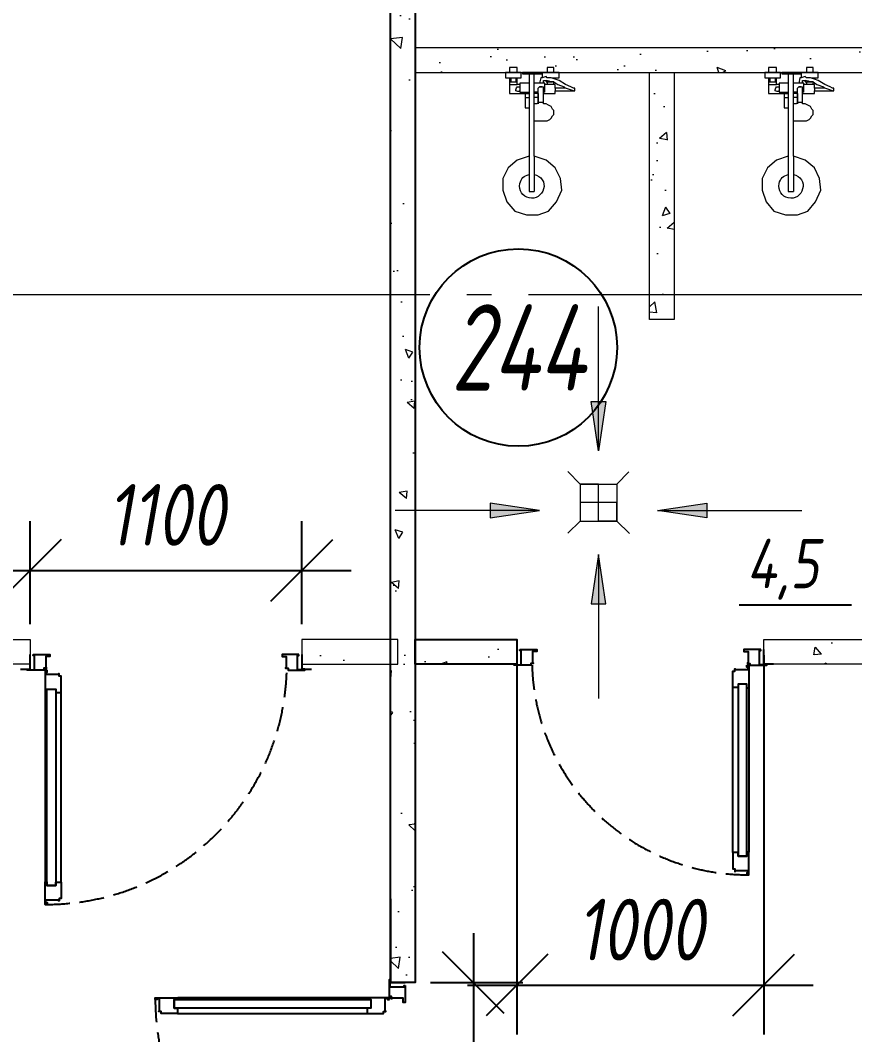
# Model space of a CAD drawing. Header units: millimetres. Extents: x -85420 to 1195317, y -69347 to 470418.
# Drawn here: x 484146 to 487528, y 61777 to 65888 of the extents above; entities that cross this region are included whole.
import ezdxf
from ezdxf.enums import TextEntityAlignment as Align

# ---------------------------------------------------------------- set-up
doc = ezdxf.new("R2010")
doc.units = ezdxf.units.MM
for name, pattern in [('GOST2.303 6', [12, 8, -1.5, 1, -1.5]), ('ГОСТ 2.303 4', [7, 5, -2, 0]), ('ГОСТ 2.303 5', [24, 20, -1.5, 1, -1.5]), ('осевая', [50.800000000000004, 31.75, -6.35, 6.35, -6.35])]:
    doc.linetypes.add(name, pattern=pattern)
for name, color, linetype, lineweight in [('!М_Перегородки_пеноблок', 7, 'Continuous', 20), ('+АР_Осевые линии', 252, 'GOST2.303 6', 9), ('+АР_Сантехника', 130, 'Continuous', 9), ('АР_Трап', 252, 'Continuous', 0), ('АР_штриховка несущих стен', 250, 'Continuous', 0), ('СПДС_РАЗМЕРЫ', 252, 'Continuous', 0), ('ЭКСПЛИКАЦИЯ', 7, 'Continuous', 5)]:
    doc.layers.add(name, color=color, linetype=linetype, lineweight=lineweight)
doc.layers.add('ОСИ', color=7, linetype='осевая', lineweight=13, true_color=0x999999)
doc.styles.add('ГОСТ 2.304', font='CS_Gost2304.shx', dxfattribs={"oblique": 10})
doc.linetypes.add('Ground1', pattern='A,12,[130,ltypeshp.shx,S=3,R=-150,X=0,Y=-2.598],3,[130,ltypeshp.shx,S=3,R=-150,X=0,Y=-2.598],3,[130,ltypeshp.shx,S=3,R=-150,X=0,Y=-2.598],0', length=18)
doc.dimstyles.new('СПДС', dxfattribs={"dimscale": 100, "dimtxt": 2.5, "dimasz": 2.5, "dimexe": 2, "dimexo": 0.625, "dimgap": 1, "dimtad": 1, "dimdec": 0, "dimrnd": 5, "dimtxsty": 'ГОСТ 2.304', "dimblk": 'OBLIQUE', "dimblk1": 'OBLIQUE', "dimblk2": 'OBLIQUE', "dimcen": 2.5, "dimdle": 2, "dimadec": 0, "dimazin": 2, "dimtfac": 0.75, "dimtdec": 4, "dimtmove": 1, "dimatfit": 3, "dimfxl": 1, "dimtfill": 1, "dimtolj": 1, "dimarcsym": 1})

# ---------------------------------------------------------------- blocks, each defined once
blk = doc.blocks.new('_Oblique')
at = {"color": 0, "linetype": 'ByBlock', "lineweight": -2}
blk.add_line((-0.5, -0.5), (0.5, 0.5), dxfattribs=at)
blk = doc.blocks.new('*D296')
at = {"layer": 'Defpoints', "color": 0, "ltscale": 100, "transparency": 16777216}
for p in [(485746.3727022401, 61988.47016733594), (485746.3727022401, 60887.44268866384), (485982.9455342955, 60887.44268866385)]:
    blk.add_point(p, dxfattribs=at)
at = {"layer": 'СПДС_РАЗМЕРЫ', "color": 0, "lineweight": -2, "ltscale": 100, "transparency": 16777216}
for p, q in [((485982.9455342955, 62188.47016733595), (485982.9455342955, 60687.44268866385)), ((485808.8727022401, 61988.47016733595), (486182.9455342955, 61988.47016733597)), ((485808.8727022401, 60887.44268866385), (486182.9455342955, 60887.44268866387))]:
    blk.add_line(p, q, dxfattribs=at)
at = {"layer": 'СПДС_РАЗМЕРЫ', "color": 0, "lineweight": -2, "ltscale": 100, "transparency": 16777216, "xscale": 250, "yscale": 250, "zscale": 250}
for p, rotation in [((485982.9455342955, 61988.47016733595), 90.00000000000304), ((485982.9455342955, 60887.44268866385), 270.0000000000031)]:
    blk.add_blockref('_Oblique', p, dxfattribs=dict(at, rotation=rotation))
at = {"layer": 'СПДС_РАЗМЕРЫ', "color": 0, "ltscale": 100, "transparency": 16777216, "insert": (485757.945534233, 61437.95642799989), "char_height": 250, "attachment_point": 5, "rotation": 90.00000000000303, "style": 'ГОСТ 2.304', "bg_fill": 3, "box_fill_scale": 1.1, "bg_fill_color": 256, "bg_fill_true_color": 13158600, "bg_fill_transparency": 0}
blk.add_mtext('\\A1;1100', dxfattribs=at)
blk = doc.blocks.new('*D295')
at = {"layer": 'Defpoints', "color": 0, "ltscale": 100, "transparency": 16777216}
for p in [(485287.4000702916, 63658.96128377866), (484186.3725916195, 63378.33943186936), (485287.4000702916, 63378.33943186948)]:
    blk.add_point(p, dxfattribs=at)
at = {"layer": 'СПДС_РАЗМЕРЫ', "color": 0, "lineweight": -2, "ltscale": 100, "transparency": 16777216}
for p, q in [((484186.3725916195, 63440.83943186936), (484186.3725916195, 63858.96128377866)), ((485287.4000702916, 63440.83943186948), (485287.4000702916, 63858.96128377866)), ((483986.3725916195, 63658.96128377866), (485487.4000702916, 63658.96128377866))]:
    blk.add_line(p, q, dxfattribs=at)
at = {"layer": 'СПДС_РАЗМЕРЫ', "color": 0, "lineweight": -2, "ltscale": 100, "transparency": 16777216, "xscale": 250, "yscale": 250, "zscale": 250, "rotation": 180}
blk.add_blockref('_Oblique', (484186.3725916195, 63658.96128377866), dxfattribs=at)
at = {"layer": 'СПДС_РАЗМЕРЫ', "color": 0, "lineweight": -2, "ltscale": 100, "transparency": 16777216, "xscale": 250, "yscale": 250, "zscale": 250}
blk.add_blockref('_Oblique', (485287.4000702916, 63658.96128377866), dxfattribs=at)
at = {"layer": 'СПДС_РАЗМЕРЫ', "color": 0, "ltscale": 100, "transparency": 16777216, "insert": (484736.8863309555, 63883.96128384116), "char_height": 250, "attachment_point": 5, "style": 'ГОСТ 2.304', "bg_fill": 3, "box_fill_scale": 1.1, "bg_fill_color": 256, "bg_fill_true_color": 13158600, "bg_fill_transparency": 0}
blk.add_mtext('\\A1;1100', dxfattribs=at)
blk = doc.blocks.new('*D331')
at = {"layer": 'Defpoints', "color": 0, "ltscale": 100, "transparency": 16777216}
for p in [(486159.3175099011, 63378.33943186933), (487159.3476850352, 63378.33943186924), (487159.3476850352, 61978.33943186924)]:
    blk.add_point(p, dxfattribs=at)
at = {"layer": 'СПДС_РАЗМЕРЫ', "color": 0, "lineweight": -2, "ltscale": 100, "transparency": 16777216}
for p, q in [((486159.3175099011, 63315.83943186933), (486159.3175099011, 61778.33943186924)), ((487159.3476850352, 63315.83943186924), (487159.3476850352, 61778.33943186924)), ((485959.3175099011, 61978.33943186924), (487359.3476850352, 61978.33943186924))]:
    blk.add_line(p, q, dxfattribs=at)
at = {"layer": 'СПДС_РАЗМЕРЫ', "color": 0, "lineweight": -2, "ltscale": 100, "transparency": 16777216, "xscale": 250, "yscale": 250, "zscale": 250, "rotation": 180}
blk.add_blockref('_Oblique', (486159.3175099011, 61978.33943186924), dxfattribs=at)
at = {"layer": 'СПДС_РАЗМЕРЫ', "color": 0, "lineweight": -2, "ltscale": 100, "transparency": 16777216, "xscale": 250, "yscale": 250, "zscale": 250}
blk.add_blockref('_Oblique', (487159.3476850352, 61978.33943186924), dxfattribs=at)
at = {"layer": 'СПДС_РАЗМЕРЫ', "color": 0, "ltscale": 100, "transparency": 16777216, "insert": (486659.3325974682, 62203.33943193174), "char_height": 250, "attachment_point": 5, "style": 'ГОСТ 2.304', "bg_fill": 3, "box_fill_scale": 1.1, "bg_fill_color": 256, "bg_fill_true_color": 13158600, "bg_fill_transparency": 0}
blk.add_mtext('\\A1;1000', dxfattribs=at)
blk = doc.blocks.new('*U275')
h = blk.add_hatch(color=256)
h.dxf.hatch_style = 1
h.paths.add_polyline_path([(-29.51197054858017, -384.1461214440787), (29.51197054842487, -384.1461214440787), (-1.13686837721616e-13, -584.1461214440787)])
blk.add_line((-1.13686837721616e-13, -584.1461214440787), (0, 0))
blk.add_lwpolyline([(29.51197054842487, -384.1461214440787), (-29.51197054858017, -384.1461214440787), (-1.13686837721616e-13, -584.1461214440787), (29.51197054842487, -384.1461214440787)])
blk = doc.blocks.new('*U274')
h = blk.add_hatch(color=256)
h.dxf.hatch_style = 1
h.paths.add_polyline_path([(-29.51197054858016, -384.1461214440787), (29.5119705484248, -384.1461214440787), (-1.073059016791248e-13, -584.1461214440787)])
blk.add_line((-1.073059016791248e-13, -584.1461214440787), (0, 0))
blk.add_lwpolyline([(29.5119705484248, -384.1461214440787), (-29.51197054858016, -384.1461214440787), (-1.073059016791248e-13, -584.1461214440787), (29.5119705484248, -384.1461214440787)])
blk = doc.blocks.new('*U266')
at = {"lineweight": 15}
h = blk.add_hatch(dxfattribs=at)
h.set_pattern_fill('AR-CONC', color=256, scale=2, angle=360)
h.set_pattern_definition([(49.99999999999999, (1.00000000000006, 5.946736380903647e-14), (364.369337992008, -31.87817107780618), [38.1, -419.1]), (355, (1.00000000000006, 5.946736380903647e-14), (-70.48684284993867, 382.1136904780703), [30.48, -335.28116834]), (100.4514446999999, (31.36401400000006, -2.656506999999941), (293.8824941807065, 350.2355038243902), [32.38001759999999, -356.1804891999999]), (46.18419999999995, (1.000000000000062, 101.6000000000001), (542.1580817842598, -84.08465586545431), [57.14999999999998, -628.6499999999997]), (96.63555760999995, (46.17980000000006, 94.59300000000007), (474.8082681030061, 494.852249195443), [48.57004627999999, -534.2712163199999]), (351.18415117, (1.000000000000062, 101.6000000000001), (474.8082681299541, 494.8522491710652), [45.71993414, -502.91946384]), (20.99999999999998, (51.80000000000005, 76.20000000000007), (303.228782538265, -204.5303963741752), [38.09999999999999, -419.1]), (326, (51.80000000000005, 76.20000000000007), (123.6040566952942, 368.3759322446385), [30.47999999999999, -335.2799999999999]), (71.45144499999996, (77.06906520000005, 59.15580020000006), (426.8328385574323, 163.8455377718105), [32.38001759999998, -356.1798751999998]), (37.49999999999999, (1.00000000000006, 5.946736380903647e-14), (6.177206501183637, 169.1100777463062), [0, -331.216, 0, -340.36, 0, -336.55]), (7.499999999999953, (1.00000000000006, 5.946736380903647e-14), (133.6393250206115, 200.361149636239), [0, -194.056, 0, -323.5959999999999, 0, -128.27]), (327.5, (-112.2839999999999, 6.205984038363095e-14), (271.1811903337428, -11.45748798534689), [0, -127, 0, -396.24, 0, -525.7799999999999]), (317.5, (-163.0839999999999, 6.322238593277649e-14), (296.2583627720361, 50.85298206666605), [0, -165.1, 0, -263.1439999999999, 0, -373.3799999999999])])
h.paths.add_polyline_path([(5.950795411990839e-14, 5.94902485639409e-14), (4599.999889438493, -4.578282197797989e-14), (4599.999889438493, -100), (5.720177307349697e-14, -99.99999999999994)])
at = {"linetype": 'ByBlock', "ltscale": 100, "transparency": 33554687}
blk.add_lwpolyline([(5.94902485639409e-14, 5.94902485639409e-14), (4599.999889438493, -4.577962146630681e-14), (4599.999889438493, -100), (5.720177307349697e-14, -99.99999999999994)], close=True, dxfattribs=at)
blk = doc.blocks.new('*U260')
at = {"lineweight": 15}
h = blk.add_hatch(dxfattribs=at)
h.set_pattern_fill('AR-CONC', color=256, scale=2, angle=180)
h.set_pattern_definition([(229.9999999999999, (-0.9999999999999405, 5.93906686389306e-14), (-364.369337992008, 31.87817107780614), [38.09999999999999, -419.1]), (175, (-0.9999999999999405, 5.93906686389306e-14), (70.48684284993872, -382.1136904780703), [30.48, -335.28116834]), (280.4514446999999, (-31.36401399999994, 2.656507000000057), (-293.8824941807065, -350.2355038243902), [32.38001759999985, -356.1804891999988]), (226.1841999999999, (-0.9999999999999303, -101.5999999999999), (-542.1580817842598, 84.08465586545425), [57.14999999999997, -628.6499999999995]), (276.63555761, (-46.17979999999994, -94.59299999999998), (-474.808268103006, -494.8522491954431), [48.57004627999999, -534.2712163199999]), (171.18415117, (-0.9999999999999303, -101.5999999999999), (-474.8082681299541, -494.8522491710653), [45.71993413999999, -502.9194638399999]), (201, (-51.79999999999992, -76.19999999999997), (-303.2287825382651, 204.5303963741752), [38.09999999999998, -419.0999999999999]), (146, (-51.79999999999992, -76.19999999999997), (-123.6040566952941, -368.3759322446386), [30.47999999999999, -335.2799999999998]), (251.4514449999999, (-77.06906519999994, -59.15580019999995), (-426.8328385574322, -163.8455377718105), [32.38001759999984, -356.1798751999987]), (217.5, (-0.9999999999999405, 5.93906686389306e-14), (-6.177206501183615, -169.1100777463062), [0, -331.216, 0, -340.36, 0, -336.55]), (187.4999999999995, (-0.9999999999999405, 5.93906686389306e-14), (-133.6393250206115, -200.361149636239), [0, -194.0559999999999, 0, -323.5959999999998, 0, -128.2699999999999]), (147.5, (112.284, 7.067148086379698e-14), (-271.1811903337428, 11.45748798534686), [0, -127, 0, -396.2399999999999, 0, -525.7799999999997]), (137.5, (163.0840000000001, 7.573014105432e-14), (-296.2583627720361, -50.85298206666609), [0, -165.0999999999999, 0, -263.1439999999999, 0, -373.3799999999999])])
h.paths.add_polyline_path([(4.95322560629113e-14, 100.0000000000001), (5.956346527113965e-14, 5.949024856394091e-14), (-388.9726319484761, 2.076117056049043e-14), (-388.9726319484761, 99.99999999999999)])
at = {"linetype": 'ByBlock', "ltscale": 100, "transparency": 33554687}
blk.add_lwpolyline([(5.94902485639409e-14, 5.949024856394091e-14), (-388.9726319484761, 2.075638304345401e-14), (-388.9726319484761, 99.99999999999999), (4.95322560629113e-14, 100.0000000000001)], close=True, dxfattribs=at)
blk = doc.blocks.new('*U261')
at = {"lineweight": 15}
h = blk.add_hatch(dxfattribs=at)
h.set_pattern_fill('AR-CONC', color=256, scale=2, angle=180)
h.set_pattern_definition([(229.9999999999999, (-0.9999999999999405, 5.963559799876007e-14), (-364.369337992008, 31.87817107780623), [38.09999999999999, -419.1]), (175, (-0.9999999999999405, 5.963559799876007e-14), (70.48684284993863, -382.1136904780703), [30.48, -335.28116834]), (280.4514446999999, (-31.36401399999994, 2.656507000000064), (-293.8824941807066, -350.2355038243902), [32.38001759999998, -356.1804891999998]), (226.1841999999999, (-0.9999999999999551, -101.5999999999999), (-542.1580817842598, 84.08465586545438), [57.14999999999998, -628.6499999999996]), (276.63555761, (-46.17979999999996, -94.59299999999996), (-474.8082681030061, -494.8522491954429), [48.57004627999999, -534.2712163199999]), (171.18415117, (-0.9999999999999551, -101.5999999999999), (-474.8082681299542, -494.8522491710652), [45.71993414, -502.91946384]), (201, (-51.79999999999994, -76.19999999999996), (-303.228782538265, 204.5303963741752), [38.09999999999999, -419.0999999999999]), (145.9999999999999, (-51.79999999999994, -76.19999999999996), (-123.6040566952942, -368.3759322446385), [30.47999999999999, -335.2799999999999]), (251.4514449999999, (-77.06906519999995, -59.15580019999993), (-426.8328385574323, -163.8455377718104), [32.38001759999998, -356.1798751999998]), (217.5, (-0.9999999999999405, 5.963559799876007e-14), (-6.177206501183657, -169.1100777463062), [0, -331.216, 0, -340.36, 0, -336.55]), (187.4999999999999, (-0.9999999999999405, 5.963559799876007e-14), (-133.6393250206115, -200.361149636239), [0, -194.0559999999999, 0, -323.5959999999999, 0, -128.27]), (147.4999999999999, (112.284, 4.316983262470471e-14), (-271.1811903337428, 11.45748798534693), [0, -127, 0, -396.24, 0, -525.7799999999999]), (137.5, (163.0840000000001, 3.578608133589062e-14), (-296.2583627720361, -50.85298206666602), [0, -165.1, 0, -263.1439999999999, 0, -373.3799999999999])])
edge = h.paths.add_edge_path()
edge.add_line((5.950795411990839e-14, -2.524354896707238e-29), (-284.9999999403954, 1.112294564516017e-13))
edge.add_line((2.046236909907636e-14, -100), (5.94902485639409e-14, 1.4210854715202e-14))
edge.add_line((-284.9999999403954, -99.99999999999987), (0, -100))
edge.add_line((-284.9999999403954, 1.112304692796329e-13), (-284.9999999403954, -99.99999999999987))
at = {"linetype": 'ByBlock', "ltscale": 100, "transparency": 33554687}
blk.add_lwpolyline([(5.94902485639409e-14, -2.524354896707238e-29), (-284.9999999403954, 1.112294564516017e-13), (-284.9999999403954, -99.99999999999987), (2.046236909907637e-14, -100)], close=True, dxfattribs=at)
blk = doc.blocks.new('*U285')
at = {"lineweight": 15}
h = blk.add_hatch(dxfattribs=at)
h.set_pattern_fill('AR-CONC', color=256, scale=2)
h.set_pattern_definition([(50, (1.00000000000006, 6.240651612699015e-14), (364.369337992008, -31.87817107780507), [38.1, -419.1]), (355, (1.00000000000006, 6.240651612699015e-14), (-70.48684284993969, 382.1136904780703), [30.48, -335.28116834]), (100.4514447, (31.36401400000006, -2.656506999999845), (293.8824941807052, 350.2355038243916), [32.38001759999999, -356.1804891999999]), (46.18419999999997, (0.9999999999997633, 101.6000000000001), (542.1580817842598, -84.0846558654526), [57.14999999999998, -628.6499999999996]), (96.63555760999996, (46.17979999999972, 94.59300000000007), (474.8082681030047, 494.8522491954444), [48.57004627999999, -534.2712163199999]), (351.18415117, (0.9999999999997633, 101.6000000000001), (474.8082681299528, 494.8522491710666), [45.71993414, -502.91946384]), (20.99999999999999, (51.79999999999988, 76.20000000000007), (303.228782538265, -204.5303963741745), [38.09999999999999, -419.1]), (326, (51.79999999999988, 76.20000000000007), (123.6040566952931, 368.3759322446385), [30.47999999999999, -335.2799999999999]), (71.45144499999996, (77.06906519999971, 59.15580020000023), (426.8328385574323, 163.8455377718118), [32.38001759999981, -356.1798751999984]), (37.49999999999999, (1.00000000000006, 6.240651612699015e-14), (6.177206501183147, 169.1100777463062), [0, -331.2159999999993, 0, -340.3599999999993, 0, -336.5499999999993]), (7.49999999999994, (1.00000000000006, 6.240651612699015e-14), (133.6393250206108, 200.3611496362397), [0, -194.056, 0, -323.5959999999999, 0, -128.27]), (327.5, (-112.2839999999999, -2.679599384854764e-13), (271.1811903337428, -11.45748798534608), [0, -127, 0, -396.24, 0, -525.7799999999999]), (317.5, (-163.0839999999999, -4.161063306883761e-13), (296.2583627720361, 50.8529820666669), [0, -165.1, 0, -263.1439999999999, 0, -373.3799999999999])])
edge = h.paths.add_edge_path()
edge.add_line((-2.076435717580328e-13, 100.0000000000001), (5.949024856394085e-14, 1.27897692436818e-13))
edge.add_line((1484.999234189527, 100.000000000004), (0, 100.0000000000001))
edge.add_line((1484.999234189527, 4.085926041952348e-12), (1484.999234189527, 100.000000000004))
edge.add_line((5.950795411990839e-14, 1.189804971278818e-13), (1484.999234189527, 4.085915683170421e-12))
at = {"linetype": 'ByBlock', "ltscale": 100, "transparency": 33554687}
blk.add_lwpolyline([(5.949024856394088e-14, 1.189804971278818e-13), (1484.999234189527, 4.085915683170421e-12), (1484.999234189527, 100.000000000004), (-2.076435717580328e-13, 100.0000000000001)], close=True, dxfattribs=at)
blk = doc.blocks.new('*U104')
at = {"lineweight": 15}
h = blk.add_hatch(dxfattribs=at)
h.set_pattern_fill('AR-CONC', color=256, scale=2, angle=270)
h.set_pattern_definition([(320, (-5.922985637396279e-14, -0.9999999999999405), (-31.87817107780608, -364.369337992008), [38.1, -419.1]), (265, (-5.922985637396279e-14, -0.9999999999999405), (382.1136904780703, 70.48684284993877), [30.48, -335.28116834]), (10.45144469999993, (-2.656507000000051, -31.36401399999994), (350.2355038243903, -293.8824941807064), [32.38001759999999, -356.1804891999999]), (316.1842, (101.5999999999999, -0.9999999999999138), (-84.08465586545415, -542.1580817842598), [57.14999999999998, -628.6499999999996]), (6.63555760999994, (94.59299999999998, -46.17979999999991), (494.8522491954431, -474.808268103006), [48.57004627999999, -534.2712163199999]), (261.18415117, (101.5999999999999, -0.9999999999999138), (494.8522491710654, -474.808268129954), [45.71993414, -502.91946384]), (291, (76.19999999999997, -51.79999999999991), (-204.5303963741751, -303.2287825382651), [38.09999999999999, -419.0999999999999]), (236, (76.19999999999997, -51.79999999999991), (368.3759322446385, -123.6040566952941), [30.47999999999999, -335.2799999999999]), (341.4514449999999, (59.15580019999996, -77.06906519999991), (163.8455377718106, -426.8328385574323), [32.38001759999997, -356.1798751999997]), (307.5, (-5.922985637396279e-14, -0.9999999999999405), (169.1100777463062, -6.177206501183589), [0, -331.216, 0, -340.36, 0, -336.55]), (277.4999999999999, (-5.922985637396279e-14, -0.9999999999999405), (200.3611496362391, -133.6393250206114), [0, -194.056, 0, -323.5959999999999, 0, -128.27]), (237.5, (-8.8728125223426e-14, 112.284), (-11.45748798534681, -271.1811903337428), [0, -127, 0, -396.24, 0, -525.7799999999999]), (227.5, (-1.019560484743063e-13, 163.0840000000001), (50.85298206666614, -296.2583627720361), [0, -165.1, 0, -263.1439999999999, 0, -373.3799999999999])])
edge = h.paths.add_edge_path()
edge.add_line((100, 6.103653157878982e-14), (1.4210854715202e-14, 5.949024856394095e-14))
edge.add_line((99.99999999999997, -1000), (100, 0))
edge.add_line((1.54598556179053e-14, -1000), (99.99999999999997, -1000))
edge.add_line((1.009741958682895e-28, 5.950795411990839e-14), (1.546283014848895e-14, -1000))
at = {"linetype": 'ByBlock', "ltscale": 100, "transparency": 33554687}
blk.add_lwpolyline([(1.009741958682895e-28, 5.949024856394093e-14), (1.546283014848895e-14, -1000), (99.99999999999997, -1000), (100, 6.103653157878982e-14)], close=True, dxfattribs=at)
blk = doc.blocks.new('Из_буфера15266')
at = {"lineweight": 0, "ltscale": 100, "transparency": 33554687}
for points in [[(-13.22862837044522, -338.6636522086337), (-60.85169050516561, -354.5380062535405), (-97.89723290363327, -386.2867143424228), (-119.0630382965319, -428.6237080898136), (-119.0630382965319, -476.2467702236027), (-103.1886842516251, -523.8752153189853), (-71.43459320114926, -560.9153747567907), (-23.81153106642887, -576.7897288007662), (23.81153106642887, -576.7897288007662), (66.14852481381968, -560.9153747567907), (97.89723290270194, -523.8752153189853), (119.0630382965319, -476.2467702236027), (113.7715869485401, -428.6237080898136), (92.60578155471012, -386.2867143424228), (55.56562211783603, -354.5380062535405), (7.937177021522075, -338.6636522086337), (7.937177021522075, -195.789082845673), (23.81153106642887, -195.789082845673), (34.39443376241252, -195.789082845673), (50.26878780825064, -195.789082845673), (60.85707346582785, -195.789082845673), (71.4399761618115, -190.4976314976811), (76.73142750980332, -185.2061801496893), (82.02287885872647, -174.6232774537057), (87.3143302067183, -169.3318261047825), (87.3143302067183, -158.7489234078676), (87.3143302067183, -153.4574720598757), (82.02287885872647, -148.1660207118839), (82.02287885872647, -148.1660207118839), (76.73142750980332, -137.5831180149689), (76.73142750980332, -137.5831180149689), (66.14852481381968, -132.2916666669771), (55.56562211783603, -127.0002153189853), (50.26878780825064, -127.0002153189853), (44.97733646025881, -127.0002153189853), (44.97733646025881, -105.834409927018), (44.97733646025881, -84.66322157159448), (92.60578155471012, -84.66322157159448), (92.60578155471012, -74.08031887561083), (166.6861004293896, -74.08031887561083), (171.9775517773814, -74.08031887561083), (171.9775517773814, -68.78886752668768), (171.9775517773814, -63.49741617869586), (166.6861004293896, -63.49741617869586), (156.103197733406, -58.20596483070403), (134.9373923405074, -47.62306213472039), (108.4801355996169, -31.74870808981359), (92.60578155471012, -26.45725674182177), (92.60578155471012, -21.16580539289862), (108.4801355996169, -21.16580539289862), (108.4801355996169, 0), (39.68588511133566, 0), (39.68588511133566, -21.16580539289862), (39.68588511133566, -21.16580539289862), (39.68588511133566, -21.16580539289862), (34.39443376241252, -21.16580539289862), (34.39443376241252, -21.16580539289862), (29.10298241442069, -42.33161078672856), (7.937177021522075, -42.33161078672856), (7.937177021522075, -5.291451348923147), (39.68588511133566, -5.291451348923147), (39.68588511133566, 0), (-39.68588511133566, 0), (-39.68588511133566, -5.291451348923147), (-13.22862837044522, -5.291451348923147), (-13.22862837044522, -42.33161078672856), (-50.26878780825064, -42.33161078672856), (-50.26878780825064, -47.62306213472039), (-60.85169050516561, -47.62306213472039), (-60.85169050516561, -37.04015943873674), (-60.85169050516561, -37.04015943873674), (-60.85169050516561, -21.16580539289862), (-44.97733646025881, -21.16580539289862), (-44.97733646025881, 0), (-108.4801355996169, 0), (-108.4801355996169, -21.16580539289862), (-92.60578155471012, -21.16580539289862), (-92.60578155471012, -37.04015943873674), (-92.60578155471012, -37.04015943873674), (-92.60578155471012, -47.62306213472039), (-92.60578155471012, -47.62306213472039), (-92.60578155471012, -84.66322157159448), (-29.10298241535202, -84.66322157159448)], [(-92.60578155471012, -21.16580539289862), (-60.85707346675918, -21.16580539289862)], [(-92.60578155471012, -37.04015943873674), (-60.85707346675918, -37.04015943873674)], [(-87.3143302067183, -21.16580539289862), (-87.3143302067183, -37.04015943873674)], [(-66.148524814751, -21.16580539289862), (-66.148524814751, -37.04015943873674)], [(-13.22862837044522, -5.291451348923147), (7.937177021522075, -5.291451348923147)], [(55.56023915624246, -15.8743540449068), (39.68588511133566, -21.16580539289862)], [(55.56023915624246, -15.8743540449068), (55.56023915624246, -15.8743540449068)], [(60.85169050423428, -21.16580539289862), (55.56023915624246, -15.8743540449068)], [(55.56023915624246, -31.74870808981359), (55.56023915624246, -31.74870808981359)], [(76.72604454914108, -37.04015943873674), (55.56023915624246, -31.74870808981359)], [(92.60039859311655, -26.45725674182177), (76.72604454914108, -21.16580539289862), (60.85169050423428, -21.16580539289862)], [(60.85169050423428, -37.04015943873674), (66.14314185222611, -37.04015943873674), (82.0174958971329, -37.04015943873674), (82.0174958971329, -37.04015943873674)], [(66.14314185222611, -31.74870808981359), (66.14314185222611, -37.04015943873674)], [(87.30894724512473, -37.04015943873674), (76.72604454914108, -37.04015943873674)], [(82.0174958971329, -21.16580539289862), (92.60039859311655, -21.16580539289862)], [(-92.60578155471012, -47.62306213472039), (-60.85707346675918, -47.62306213472039)], [(-50.2741707698442, -47.62306213472039), (-50.2741707698442, -79.37177022360265)], [(-50.2741707698442, -79.37177022360265), (-13.23401133203879, -79.37177022360265)], [(-13.22862837044522, -42.33161078672856), (-13.22862837044522, -142.8745693638921)], [(7.931794060859829, -195.789082845673), (7.931794060859829, -42.33161078672856)], [(23.8061481048353, -79.37177022360265), (7.931794060859829, -79.37177022360265)], [(23.8061481048353, -63.49741617869586), (23.8061481048353, -63.49741617869586), (23.8061481048353, -63.49741617869586), (29.09759945282713, -58.20596483070403), (29.09759945282713, -58.20596483070403), (29.09759945282713, -58.20596483070403), (29.09759945282713, -58.20596483070403), (34.38905080081895, -58.20596483070403), (39.68050214881077, -58.20596483070403), (39.68050214881077, -58.20596483070403), (39.68050214881077, -58.20596483070403), (39.68050214881077, -58.20596483070403), (44.97195349773392, -58.20596483070403), (44.97195349773392, -63.49741617869586), (44.97195349773392, -63.49741617869586)], [(23.8061481048353, -105.834409927018), (23.8061481048353, -63.49741617869586)], [(44.97733646025881, -42.33161078672856), (29.10298241442069, -42.33161078672856)], [(34.39443376241252, -58.20596483070403), (29.10298241442069, -58.20596483070403)], [(34.39443376241252, -58.20596483070403), (34.39443376241252, -58.20596483070403)], [(39.68588511133566, -58.20596483070403), (34.39443376241252, -58.20596483070403)], [(39.68588511133566, -58.20596483070403), (39.68588511133566, -58.20596483070403)], [(50.26340484665707, -79.37177022360265), (44.97195349773392, -79.37177022360265)], [(44.97733646025881, -63.49741617869586), (44.97733646025881, -63.49741617869586)], [(44.97733646025881, -84.66322157159448), (44.97733646025881, -63.49741617869586)], [(50.26340484665707, -47.62306213472039), (50.26340484665707, -47.62306213472039)], [(50.26340484665707, -52.91451348271221), (50.26340484665707, -47.62306213472039)], [(50.26340484665707, -79.37177022360265), (50.26340484665707, -47.62306213472039)], [(50.26340484665707, -58.20596483070403), (50.26340484665707, -52.91451348271221)], [(87.30894724512473, -47.62306213472039), (60.85169050423428, -47.62306213472039)], [(92.60039859311655, -63.49741617869586), (92.60039859311655, -74.08031887561083)], [(166.6861004293896, -74.08031887561083), (150.8117463854142, -68.78886752668768), (134.9373923405074, -63.49741617869586)], [(166.6861004293896, -74.08031887561083), (166.6861004293896, -74.08031887561083)], [(-29.10836537694559, -84.66322157159448), (-29.10836537694559, -142.8745693638921), (-23.81691402802244, -142.8745693638921), (-23.81691402802244, -142.8745693638921), (-23.81691402802244, -142.8745693638921), (-18.52546268003061, -142.8745693638921), (-13.23401133203879, -142.8745693638921), (-13.23401133203879, -142.8745693638921), (-13.23401133203879, -338.6636522086337)], [(-29.10836537694559, -84.66322157159448), (-13.23401133203879, -84.66322157159448)], [(-29.10836537694559, -100.5375756165013), (-13.23401133203879, -100.5375756165013)], [(23.8061481048353, -84.66322157159448), (7.931794060859829, -84.66322157159448)], [(23.8061481048353, -100.5375756165013), (7.931794060859829, -100.5375756165013)], [(23.8061481048353, -121.7033810093999), (18.51469675684348, -127.0002153189853)], [(23.8061481048353, -84.66322157159448), (23.8061481048353, -127.0002153189853)], [(23.8061481048353, -127.0002153189853), (23.8061481048353, -105.834409927018)], [(44.97733646025881, -121.7033810093999), (34.39443376241252, -121.7033810093999), (23.81153106642887, -121.7033810093999)], [(44.97733646025881, -127.0002153189853), (44.97733646025881, -121.7087639709935)], [(13.22862837044522, -127.0002153189853), (7.937177021522075, -127.0002153189853)], [(18.52007971843705, -127.0002153189853), (13.22862837044522, -127.0002153189853)], [(-13.22862837044522, -338.6636522086337), (-13.22862837044522, -481.5382215725258)], [(7.931794060859829, -338.6636522086337), (7.931794060859829, -481.5382215725258)], [(-13.22862837044522, -481.5382215725258), (7.937177021522075, -481.5382215725258)]]:
    blk.add_lwpolyline(points, dxfattribs=at)
for points in [[(-92.60578155471012, 0), (-60.85707346675918, 0), (-60.85707346675918, 21.17118835356086), (-92.60578155471012, 21.17118835356086)], [(60.85169050423428, 0), (87.30894724512473, 0), (87.30894724512473, 21.17118835356086), (60.85169050423428, 21.17118835356086)], [(39.68588511133566, -21.16580539289862), (39.68588511133566, -21.16580539289862)], [(50.26340484665707, -42.33161078672856), (44.97195349773392, -42.33161078672856), (44.97195349773392, -31.74870808981359), (55.55485619464889, -31.74870808981359), (55.55485619464889, -31.74870808981359), (55.55485619464889, -37.04015943873674), (60.84630754264072, -37.04015943873674), (60.84630754264072, -47.62306213472039), (50.26340484665707, -47.62306213472039)], [(87.30894724512473, -47.62306213472039), (87.30894724512473, -37.04015943873674), (103.1833012891002, -47.62306213472039), (129.640558030922, -58.20596483070403), (134.9320093789138, -63.49741617869586), (92.60039859311655, -63.49741617869586), (92.60039859311655, -47.62306213472039)]]:
    blk.add_lwpolyline(points, close=True, dxfattribs=at)
for points, knots in [([(-50.2741707698442, -74.08031887561083), (-55.56562211783603, -79.37177022360265), (-60.85707346675918, -74.08031887561083), (-66.148524814751, -74.08031887561083), (-66.148524814751, -68.78886752668768), (-66.148524814751, -63.49741617869586), (-60.85707346675918, -58.20596483070403), (-55.56562211783603, -58.20596483070403), (-55.56562211783603, -58.20596483070403), (-50.2741707698442, -58.20596483070403)], [0, 0, 0, 0, 1, 1, 1, 2, 2, 2, 3, 3, 3, 3]), ([(7.931794060859829, -412.7493540449068), (34.38905080081895, -418.0408053938299), (55.55485619464889, -444.4980621337891), (44.97195349773392, -470.9553188756108), (39.68050214881077, -497.4125756165013), (13.22324540885165, -513.2923126220703), (-13.23401133203879, -507.9954783124849), (-39.69126807386056, -502.7094099260867), (-55.56562211783603, -476.2467702236027), (-50.2741707698442, -449.7895134827122), (-44.98271942185238, -428.6237080898136), (-34.39981672586873, -418.0408053938299), (-13.23401133203879, -412.7493540449068)], [0, 0, 0, 0, 1, 1, 1, 2, 2, 2, 3, 3, 3, 4, 4, 4, 4])]:
    blk.add_open_spline(points, degree=3, knots=knots, dxfattribs=at)
blk = doc.blocks.new('A$C314F1C93')
at = {"layer": '+АР_Осевые линии', "linetype": 'ГОСТ 2.303 5', "lineweight": 0, "ltscale": 100}
blk.add_lwpolyline([(-4199.99999999968, 49449.99999999988), (75280.00000000006, 49449.99999999988)], dxfattribs=at)

msp = doc.modelspace()

# ---------------------------------------------------------------- block references
at = {"layer": 'ОСИ', "ltscale": 40}
msp.add_blockref('A$C314F1C93', (430406.3725916118, 15326.41521031433, 4.999999999999952e-09), dxfattribs=at)

# ---------------------------------------------------------------- next in the draw order: hatches: boundary and pattern name
at = {"lineweight": 15}
h = msp.add_hatch(dxfattribs=at)
h.set_pattern_fill('AR-CONC', color=256, scale=2, angle=90.00000000000001)
h.set_pattern_definition([(140, (501346.3723536048, 70777.4152448849), (31.87817107780612, 364.369337992008), [38.1, -419.1]), (85, (501346.3723536048, 70777.4152448849), (-382.1136904780703, -70.48684284993874), [30.48, -335.28116834]), (190.4514446999999, (501349.0288606047, 70807.77925888491), (-350.2355038243903, 293.8824941807065), [32.38001759999999, -356.1804891999999]), (136.1842, (501244.7723536048, 70777.4152448849), (84.08465586545421, 542.1580817842598), [57.14999999999996, -628.6499999999994]), (186.6355576099999, (501251.7793536048, 70822.5950448849), (-494.8522491954431, 474.808268103006), [48.57004627999999, -534.2712163199999]), (81.18415116999998, (501244.7723536048, 70777.4152448849), (-494.8522491710654, 474.808268129954), [45.71993414, -502.91946384]), (111, (501270.1723536048, 70828.21524488491), (204.5303963741752, 303.2287825382651), [38.09999999999999, -419.0999999999999]), (55.99999999999997, (501270.1723536048, 70828.21524488491), (-368.3759322446385, 123.6040566952941), [30.47999999999999, -335.2799999999999]), (161.451445, (501287.2165534048, 70853.48431008491), (-163.8455377718105, 426.8328385574322), [32.38001759999998, -356.1798751999998]), (127.5, (501346.3723536048, 70777.4152448849), (-169.1100777463062, 6.177206501183606), [0, -331.216, 0, -340.36, 0, -336.55]), (97.49999999999996, (501346.3723536048, 70777.4152448849), (-200.361149636239, 133.6393250206115), [0, -194.056, 0, -323.5959999999999, 0, -128.27]), (57.49999999999999, (501346.3723536048, 70664.1312448849), (11.45748798534684, 271.1811903337428), [0, -127, 0, -396.24, 0, -525.7799999999999]), (47.5, (501346.3723536048, 70613.3312448849), (-50.85298206666611, 296.2583627720361), [0, -165.0999999999999, 0, -263.1439999999998, 0, -373.3799999999998])])
h.paths.add_polyline_path([(485646.3727022401, 68076.18820677485), (485746.3727022401, 68076.18820677485), (485746.3727022401, 61988.47016733594), (485646.3727022401, 61988.47016733594)])
at = {"layer": 'АР_штриховка несущих стен', "lineweight": 0}
h = msp.add_hatch(dxfattribs=at)
h.set_pattern_fill('FP_1', color=256, angle=90.00000000000001, style=0, pattern_type=2)
h.set_pattern_definition([(315.0000000000001, (712524.0056777213, 445917.9367795632), (-212.1320343559643, -212.1320343559643), [300.0000000000001, -50.00000000000001, 10, -50.00000000000001]), (315.0000000000001, (712736.0056777213, 445917.9367795632), (-212.1320343559643, -212.1320343559643), []), (40.00000000000001, (712524.0056777213, 445917.9367795632), (-31.37586718776049, 358.6306040025252), [37.5, -412.5]), (95.00000000000003, (712524.0056777213, 445917.9367795632), (376.0956830054848, -69.37609840310986), [30, -330]), (349.5490000000003, (712521.3906777214, 445947.8227795631), (344.7173363236747, 289.2568028982388), [31.86999999999997, -350.5709999999994]), (43.81599999999998, (712624.0056777213, 445917.9367795632), (-82.7614966388627, 533.6199696404694), [56.25, -618.75]), (353.3640000000004, (712617.1086777212, 445962.4047795633), (487.0622145359652, 467.3284015511165), [47.80499999999993, -525.8559999999989]), (98.81600000000005, (712624.0056777213, 445917.9367795632), (487.0580492787813, 467.332636044979), [45, -495]), (69.00000000000001, (712599.0056777213, 445967.9367795632), (-201.3095187061823, 298.4540715877155), [37.49999999999999, -412.4999999999999]), (124.0000000000001, (712599.0056777213, 445967.9367795632), (362.5748960476324, 121.657102386374), [29.99999999999998, -329.9999999999997]), (18.54899999999999, (712582.2296777213, 445992.8077795632), (161.2620949745204, 420.1119811543452), [31.87, -350.571]), (52.5, (712524.0056777213, 445917.9367795632), (166.4469269156558, 6.079927658645317), [3.353, -322.647, 3.353, -331.647, -331.25]), (52.5, (712524.0056777213, 445917.9367795632), (166.4469269156558, 6.079927658645317), [-661, 3.353, -327.897]), (82.50000000000003, (712524.0056777213, 445917.9367795632), (197.2058559411801, 131.5347687210744), [3.352999999999998, -187.6469999999999, 3.352999999999998, -315.1469999999997, -126.2499999999999]), (82.50000000000003, (712524.0056777213, 445917.9367795632), (197.2058559411801, 131.5347687210744), [-509.4999999999997, 3.352999999999998, -122.8969999999999]), (122.5, (712524.0056777213, 445806.4367795632), (-11.27743586718989, 266.9112180862045), [3.35299999999999, -121.6469999999997, 3.35299999999999, -386.6469999999987, -517.4999999999974]), (122.5, (712524.0056777213, 445806.4367795632), (-11.27743586718989, 266.9112180862045), [-514.9999999999974, 3.35299999999999, -514.1469999999973]), (132.5, (712524.0056777213, 445756.4367795632), (50.05249116615892, 291.5930846711931), [3.352999999999996, -159.1469999999998, 3.352999999999996, -255.6469999999998, -367.4999999999995]), (132.5, (712524.0056777213, 445756.4367795632), (50.05249116615892, 291.5930846711931), [-421.4999999999995, 3.352999999999996, -364.1469999999995])])
edge = h.paths.add_edge_path()
edge.add_line((489581.372591679, 71676.4152099858), (489581.372591679, 71176.4152099858))
edge.add_line((489581.372591679, 71676.4152099858), (490846.3725916791, 71676.4152099858))
edge.add_line((490846.3725916791, 71676.4152099858), (490846.3725916791, 57986.4152099858))
edge.add_line((490346.3725916791, 71176.4152099858), (490846.3725916791, 57986.4152099858))
edge.add_line((490346.3725916791, 71176.4152099858), (489581.372591679, 71176.4152099858))
h.paths.add_polyline_path([(490346.3725916791, 71176.4152099858), (490846.3725916791, 57986.4152099858), (490996.3725916791, 57986.4152099858), (490346.3725916782, 57486.41520998583)])
edge = h.paths.add_edge_path()
edge.add_line((487311.3759071109, 71675.6784499491), (487311.3759071109, 71676.4152099858))
edge.add_line((487311.3759071109, 71675.6784499491), (487311.372591679, 71676.4152099858))
edge.add_line((487311.372591679, 71676.4152099858), (487311.3759071109, 71676.4152099858))

# ---------------------------------------------------------------- next in the draw order: linework, layer by layer
for p, q in [((484247.3962801096, 63162.32412889481, 4.999999999999952e-09), (484247.3962801096, 62397.42025826263, 4.999999999999952e-09)), ((484311.4064820927, 62395.38818425487, 4.999999999999952e-09), (484311.4056319343, 63164.35620290173, 4.999999999999952e-09)), ((485550.3573992655, 61927.44647884581, 4.999999999999952e-09), (484785.4535286333, 61927.44647884578, 4.999999999999952e-09)), ((484783.4214546256, 61863.43627686273, 4.999999999999952e-09), (485552.3894732724, 61863.43712702113, 4.999999999999952e-09))]:
    msp.add_line(p, q)
at = {"linetype": 'ByBlock', "ltscale": 100, "transparency": 33554687, "elevation": 4.999999999999952e-09}
msp.add_lwpolyline([(485646.3727022401, 61988.47016733594), (485646.3727022401, 68076.18820677485), (485746.3727022401, 68076.18820677485), (485746.3727022401, 61988.47016733594)], close=True, dxfattribs=at)
at = {"color": 1, "linetype": 'Ground1', "elevation": 4.999999999999952e-09}
for points in [[(484147.4769446312, 63258.33943186936), (484186.3725916195, 63258.33943186936), (484186.3725916195, 63318.37019506775)], [(485287.4000702916, 63318.37019506781), (485287.4000702916, 63258.33943186942), (485326.2957172799, 63258.33943186942)], [(485646.3727022401, 62327.36581432424), (485646.3727022401, 61988.47016733594), (485706.4034654385, 61988.47016733594)]]:
    msp.add_lwpolyline(points, dxfattribs=at)
at = {"elevation": 4.999999999999952e-09}
for points in [[(484198.3725916195, 63318.37019506775), (484266.3725916195, 63318.37019506775), (484266.3725916195, 63310.37019506775), (484249.3667781323, 63310.37019506775), (484249.3667781323, 63263.92765691757), (484252.3917989623, 63263.92765691757), (484252.3917989623, 63262.31891371924), (484242.4007827895, 63262.31891371924), (484242.4007827895, 63254.35999308471), (484174.3264112625, 63254.35999308468), (484174.3264112625, 63258.33943186936), (484182.3700195911, 63258.33943186936), (484182.3700195911, 63255.96181220247), (484203.3680889396, 63255.96181220247), (484203.3680889396, 63314.560088606), (484198.3725916195, 63314.560088606)], [(485275.4000702916, 63318.37019506781), (485207.4000702916, 63318.37019506781), (485207.4000702916, 63310.37019506781), (485224.4058837788, 63310.37019506781), (485224.4058837788, 63263.9276569176), (485221.3808629488, 63263.9276569176), (485221.3808629488, 63262.3189137193), (485231.3718791216, 63262.3189137193), (485231.3718791216, 63254.35999308474), (485299.4462506486, 63254.35999308474), (485299.4462506486, 63258.33943186942), (485291.4026423199, 63258.33943186942), (485291.4026423199, 63255.96181220253), (485270.4045729715, 63255.96181220253), (485270.4045729715, 63314.56008860606), (485275.4000702916, 63314.56008860606)], [(484255.3552007441, 63254.35999308471), (484247.3962801096, 63254.35999308471), (484247.3962801096, 63162.32412889481), (484254.4238299028, 63162.32412889481), (484254.4238299028, 63178.32667939058), (484290.4084127442, 63178.32667939059), (484290.4084127442, 63164.3561813679), (484311.4064820926, 63164.35620290261), (484311.4064820927, 63230.3984788892), (484303.4475614581, 63230.39847888922), (484303.4064820926, 63240.38949506204), (484301.8388182598, 63240.38949506204), (484301.8388182598, 63237.34138405351), (484249.0896464042, 63237.34138405351), (484249.0896464042, 63246.40105091757), (484255.3552007442, 63246.40105091756)], [(484290.4084127442, 63178.32667939059), (484290.4084127442, 62381.41770776689), (484254.4238299028, 62381.41770776688), (484254.4238299028, 63178.32667939058)], [(484255.3552007442, 62305.38439407275), (484247.3962801096, 62305.38439407273), (484247.3962801096, 62397.42025826263), (484254.4238299028, 62397.42025826264), (484254.4238299028, 62381.41770776688), (484290.4084127442, 62381.41770776689), (484290.4084127442, 62395.38820578958), (484311.4064820927, 62395.38818425487), (484311.4064820927, 62329.34590826825), (484303.4475614582, 62329.34590826825), (484303.4064820927, 62319.35489209543), (484301.8388182598, 62319.35489209543), (484301.8388182598, 62322.40300310394), (484249.0896464043, 62322.40300310395), (484249.0896464043, 62313.34333623989), (484255.3552007442, 62313.34333623991)], [(485706.4034654385, 61976.47016733594), (485706.4034654385, 61908.47016733594), (485698.4034654385, 61908.47016733594), (485698.4034654385, 61925.47598082313), (485651.9609272883, 61925.47598082313), (485651.9609272883, 61922.45095999312), (485650.3521840899, 61922.45095999312), (485650.3521840899, 61932.44197616592), (485642.3932634554, 61932.44197616592), (485642.3932634554, 62000.51634769293), (485646.3727022401, 62000.51634769293), (485646.3727022401, 61992.47273936431), (485643.9950825732, 61992.47273936431), (485643.9950825732, 61971.47467001583), (485702.5933589767, 61971.47467001583), (485702.5933589767, 61976.47016733594)], [(484693.4176644434, 61919.48755821124), (484693.4176644434, 61927.44647884578), (484785.4535286333, 61927.44647884578), (484785.4535286333, 61920.4189290526), (484769.4509781376, 61920.41892905261), (484769.4509781376, 61884.4343462112), (484783.4214761603, 61884.43434621121), (484783.4214546256, 61863.43627686273), (484717.379178639, 61863.43627686273), (484717.379178639, 61871.39519749728), (484707.3881624661, 61871.43627686274), (484707.3881624661, 61873.0039406956), (484710.4362734747, 61873.00394069562), (484710.4362734747, 61925.75311255117), (484701.3766066106, 61925.75311255117), (484701.3766066106, 61919.48755821124)], [(485566.3599497613, 61884.43434621124), (484769.4509781376, 61884.4343462112), (484769.4509781376, 61920.41892905261), (485566.3599497613, 61920.41892905265)], [(485642.3932634554, 61919.48755821129), (485642.3932634554, 61927.44647884581), (485550.3573992655, 61927.44647884581), (485550.3573992655, 61920.41892905263), (485566.3599497613, 61920.41892905265), (485566.3599497613, 61884.43434621124), (485552.3894517386, 61884.43434621123), (485552.3894732733, 61863.43627686279), (485618.4317492599, 61863.43627686276), (485618.4317492599, 61871.39519749732), (485628.4227654327, 61871.43627686279), (485628.4227654327, 61873.00394069565), (485625.3746544242, 61873.00394069566), (485625.3746544242, 61925.75311255122), (485634.4343212883, 61925.75311255123), (485634.4343212883, 61919.48755821127)]]:
    msp.add_lwpolyline(points, close=True, dxfattribs=at)
at = {"linetype": 'ГОСТ 2.303 4', "ltscale": 20}
for centre, radius, start, end in [((484251.7317058582, 63280.36170690838, 4.999999999999952e-09), 974.9869519437873, 269.7452248813268, 358.4718102008437), ((485668.3949772791, 61923.11105309722, 4.999999999999952e-09), 974.9869519437924, 179.7452248813242, 268.4718102008399)]:
    msp.add_arc(centre, radius, start, end, dxfattribs=at)
at = {"layer": 'АР_Трап', "lineweight": 0, "elevation": 4.999999999999952e-09}
for points in [[(486365.1980182452, 64059.3068643767), (486414.9474765178, 64009.05757182854), (486414.9474765178, 63859.05569803616), (486365.2017658065, 63809.30998732493), (486414.9474765178, 63859.05569803616), (486564.1995801649, 63859.05569803616), (486615.1948765651, 63808.060401636), (486564.1995801649, 63859.05569803616), (486489.5735283414, 63859.05569803616), (486489.5735283414, 64009.05757182854), (486414.9474765178, 64009.05757182854), (486564.1958513353, 64009.05757182854), (486613.1955581944, 64058.05727868766), (486564.1958513353, 64009.05757182854), (486564.1995801649, 63859.05569803616), (486564.1995801649, 63934.05663493235), (486414.9474765178, 63934.05663493235)], [(486365.1980178769, 64059.3068643767), (486414.9474761494, 64009.05757182854), (486414.9474761494, 63859.05569803616), (486365.2017654383, 63809.30998732493), (486414.9474761494, 63859.05569803616), (486564.1995797966, 63859.05569803616), (486615.1948761968, 63808.060401636), (486564.1995797966, 63859.05569803616), (486489.573527973, 63859.05569803616), (486489.573527973, 64009.05757182854), (486414.9474761494, 64009.05757182854), (486564.1958509671, 64009.05757182854), (486613.1955578262, 64058.05727868766), (486564.1958509671, 64009.05757182854), (486564.1995797966, 63859.05569803616), (486564.1995797966, 63934.05663493235), (486414.9474761494, 63934.05663493235)]]:
    msp.add_lwpolyline(points, dxfattribs=at)
at = {"layer": 'ЭКСПЛИКАЦИЯ', "linetype": 'Continuous', "lineweight": 25, "ltscale": 100}
msp.add_line((487059.5039281858, 63520.08034323328, 4.999999999999952e-09), (487514.5039281858, 63520.08034323328, 4.999999999999952e-09), dxfattribs=at)
msp.add_circle((486164.8924098894, 64562.07619105637, 4.999999999999952e-09), 400, dxfattribs=at)

# ---------------------------------------------------------------- next in the draw order: block references
at = {"layer": '!М_Перегородки_пеноблок', "xscale": -1}
for name, p in [('*U266', (490346.3725916786, 65776.18820677488, 4.999999999999952e-09)), ('*U104', (486796.3945486677, 65676.18820677488, 4.999999999999952e-09)), ('*U261', (483901.3725916791, 63378.33943186936, 4.999999999999952e-09)), ('*U260', (485287.4000702916, 63278.33943186948, 4.999999999999952e-09)), ('*U285', (488644.3469192247, 63278.33954242757, 4.999999999999952e-09))]:
    msp.add_blockref(name, p, dxfattribs=at)
at = {"layer": '+АР_Сантехника', "ltscale": 100}
for p in [(486221.3945486677, 65676.18820677488, 4.999999999999952e-09), (487271.8348741502, 65676.18820677488, 4.999999999999952e-09)]:
    msp.add_blockref('Из_буфера15266', p, dxfattribs=at)
at = {"layer": 'АР_Трап', "lineweight": 0, "xscale": -1}
for p, rotation in [((486489.4214000505, 64728.26060430797, 4.999999999999952e-09), 0.01492145336335533), ((487313.1906607839, 63901.59895607163, -1.004999999997788e-08), 270.0149214533633)]:
    msp.add_blockref('*U274', p, dxfattribs=dict(at, rotation=rotation))
at = {"layer": 'АР_Трап', "lineweight": 0}
for name, p, rotation in [('*U274', (485665.9563958987, 63901.59895607163, -1.004999999997788e-08), 89.98507854663664), ('*U275', (486489.4214000505, 63139.85266555684, 4.999999999999952e-09), 179.9850785466367)]:
    msp.add_blockref(name, p, dxfattribs=dict(at, rotation=rotation))

# ---------------------------------------------------------------- next in the draw order: texts
at = {"layer": 'ЭКСПЛИКАЦИЯ', "linetype": 'Continuous', "lineweight": 25, "ltscale": 100, "style": 'ГОСТ 2.304', "oblique": 10, "width": 0.8840250980579033}
msp.add_text('244', height=350.0000000000001, dxfattribs=at).set_placement((486164.8924098894, 64562.07619105637), align=Align.MIDDLE_CENTER)
at = {"layer": 'ЭКСПЛИКАЦИЯ', "linetype": 'Continuous', "lineweight": 25, "ltscale": 100, "style": 'ГОСТ 2.304', "oblique": 9.999999999999996}
msp.add_text('4,5', height=200.0000000000001, dxfattribs=at).set_placement((487089.5039281858, 63786.74700989995, 4.999999999999952e-09), align=Align.TOP_LEFT)

# ---------------------------------------------------------------- next in the draw order: dimensions: what is measured, and where the dimension line sits
at = {"layer": 'СПДС_РАЗМЕРЫ', "ltscale": 100}
for base, p1, p2, picture, middle in [((485287.4000702916, 63658.96128377866, 4.999999999999952e-09), (484186.3725916195, 63378.33943186936, 4.999999999999952e-09), (485287.4000702916, 63378.33943186948, 4.999999999999952e-09), '*D295', (484736.8863309555, 63883.96128384116, 4.999999999999952e-09)), ((487159.3476850352, 61978.33943186924, 4.999999999999952e-09), (486159.3175099011, 63378.33943186933, 4.999999999999952e-09), (487159.3476850352, 63378.33943186924, 4.999999999999952e-09), '*D331', (486659.3325974682, 62203.33943193174, 4.999999999999952e-09))]:
    dim = msp.add_linear_dim(base=base, p1=p1, p2=p2, dimstyle='СПДС', dxfattribs=at)
    dim.commit()
    dim.dimension.update_dxf_attribs({"geometry": picture, "text_midpoint": middle})

# ---------------------------------------------------------------- next in the draw order: hatches: boundary and pattern name
at = {"lineweight": 15}
h = msp.add_hatch(dxfattribs=at)
h.set_pattern_fill('AR-CONC', color=256, scale=2, angle=180)
h.set_pattern_definition([(50, (501347.3723536048, 70776.4152448849), (364.369337992008, -31.87817107780609), [38.1, -419.1]), (355, (501347.3723536048, 70776.4152448849), (-70.48684284993875, 382.1136904780703), [30.48, -335.28116834]), (100.4514447, (501377.7363676048, 70773.7587378849), (293.8824941807064, 350.2355038243903), [32.38001759999999, -356.1804891999999]), (46.18419999999997, (501347.3723536048, 70878.01524488491), (542.1580817842598, -84.08465586545417), [57.14999999999998, -628.6499999999996]), (96.63555760999996, (501392.5521536047, 70871.0082448849), (474.808268103006, 494.8522491954431), [48.57004627999999, -534.2712163199999]), (351.18415117, (501347.3723536048, 70878.01524488491), (474.808268129954, 494.8522491710654), [45.71993414, -502.91946384]), (20.99999999999998, (501398.1723536048, 70852.6152448849), (303.228782538265, -204.5303963741752), [38.09999999999999, -419.1]), (326, (501398.1723536048, 70852.6152448849), (123.6040566952941, 368.3759322446385), [30.47999999999999, -335.2799999999999]), (71.45144499999996, (501423.4414188048, 70835.5710450849), (426.8328385574323, 163.8455377718106), [32.38001759999997, -356.1798751999997]), (37.49999999999999, (501347.3723536048, 70776.4152448849), (6.177206501183596, 169.1100777463062), [0, -331.216, 0, -340.36, 0, -336.55]), (7.499999999999936, (501347.3723536048, 70776.4152448849), (133.6393250206114, 200.3611496362391), [0, -194.056, 0, -323.5959999999999, 0, -128.27]), (327.5, (501234.0883536048, 70776.4152448849), (271.1811903337428, -11.45748798534682), [0, -127, 0, -396.24, 0, -525.7799999999999]), (317.5, (501183.2883536048, 70776.4152448849), (296.2583627720361, 50.85298206666612), [0, -165.1, 0, -263.1439999999999, 0, -373.3799999999999])])
h.paths.add_polyline_path([(485746.3727022401, 63378.33943186933), (486159.3175099011, 63378.33943186933), (486159.3175099011, 63278.33943186933), (485746.3727022401, 63278.33943186933)])

# ---------------------------------------------------------------- next in the draw order: linework, layer by layer
for p, q in [((487034.3139051204, 62515.38829481302, 4.999999999999952e-09), (487034.3146447204, 63184.35631345995, 4.999999999999952e-09)), ((487098.3239965451, 63182.32423945302, 4.999999999999952e-09), (487098.3241071034, 62517.42036882078, 4.999999999999952e-09))]:
    msp.add_line(p, q)
at = {"linetype": 'ByBlock', "ltscale": 100, "transparency": 33554687, "elevation": 4.999999999999952e-09}
msp.add_lwpolyline([(486159.3175099011, 63278.33943186933), (485746.3727022401, 63278.33943186933), (485746.3727022401, 63378.33943186933), (486159.3175099011, 63378.33943186933)], close=True, dxfattribs=at)
at = {"color": 1, "linetype": 'Ground1', "elevation": 4.999999999999952e-09}
for points in [[(486159.3176343347, 63338.37019506766), (486159.3176343347, 63278.33943186927), (486120.4219873464, 63278.33943186927)], [(487198.2433320235, 63278.33954242757), (487159.3476850352, 63278.33954242757), (487159.3476850352, 63338.37030562595)]]:
    msp.add_lwpolyline(points, dxfattribs=at)
at = {"elevation": 4.999999999999952e-09}
for points in [[(486171.3176343347, 63338.37019506766), (486239.3176343347, 63338.37019506766), (486239.3176343347, 63330.37019506766), (486222.3118208475, 63330.37019506766), (486222.3118208474, 63283.92765691745), (486225.3368416775, 63283.92765691745), (486225.3368416775, 63282.31891371914), (486215.3458255047, 63282.31891371914), (486215.3458255047, 63274.35999308459), (486147.2714539777, 63274.35999308459), (486147.2714539777, 63278.33943186927), (486155.3150623063, 63278.33943186927), (486155.3150623063, 63275.96181220237), (486176.3131316548, 63275.96181220237), (486176.3131316548, 63334.5600886059), (486171.3176343347, 63334.5600886059)], [(487147.3476850352, 63338.37030562595), (487079.3476850352, 63338.37030562595), (487079.3476850352, 63330.37030562595), (487096.3534985224, 63330.37030562595), (487096.3534985224, 63283.92776747578), (487093.3284776924, 63283.92776747578), (487093.3284776924, 63282.31902427744), (487103.3194938652, 63282.31902427744), (487103.3194938652, 63274.36010364292), (487171.3938653922, 63274.36010364289), (487171.3938653922, 63278.33954242757), (487163.3502570636, 63278.33954242757), (487163.3502570636, 63275.96192276067), (487142.3521877151, 63275.96192276067), (487142.3521877151, 63334.5601991642), (487147.3476850352, 63334.5601991642)], [(487090.3650759106, 63274.36010364292), (487098.3239965451, 63274.36010364292), (487098.3239965451, 63182.32423945302), (487091.2964467519, 63182.32423945302), (487091.2964467519, 63198.32678994878), (487055.3118639105, 63198.3267899488), (487055.3118639105, 63184.3562919261), (487034.3137945621, 63184.35631346082), (487034.313794562, 63250.39858944741), (487042.2727151966, 63250.39858944742), (487042.3137945621, 63260.38960562024), (487043.8814583949, 63260.38960562024), (487043.8814583949, 63257.34149461172), (487096.6306302505, 63257.34149461172), (487096.6306302505, 63266.40116147578), (487090.3650759105, 63266.40116147577)], [(487055.3118639105, 63198.3267899488), (487055.3119744688, 62501.41781832503), (487091.2965573102, 62501.41781832502), (487091.2964467519, 63198.32678994878)], [(487090.3651864688, 62425.38450463089), (487098.3241071034, 62425.38450463088), (487098.3241071034, 62517.42036882078), (487091.2965573102, 62517.42036882078), (487091.2965573102, 62501.41781832502), (487055.3119744688, 62501.41781832503), (487055.3119744688, 62515.38831634773), (487034.3139051204, 62515.38829481302), (487034.3139051204, 62449.3460188264), (487042.2728257549, 62449.34601882639), (487042.3139051204, 62439.35500265358), (487043.8815689532, 62439.35500265358), (487043.8815689532, 62442.40311366209), (487096.6307408088, 62442.4031136621), (487096.6307408088, 62433.34344679804), (487090.3651864688, 62433.34344679805)]]:
    msp.add_lwpolyline(points, close=True, dxfattribs=at)
at = {"linetype": 'ГОСТ 2.303 4', "ltscale": 20}
msp.add_arc((487094.1371243206, 63299.52816557457, 4.999999999999952e-09), 874.1536883139432, 181.6498578952186, 270.2744338470937, dxfattribs=at)

# ---------------------------------------------------------------- next in the draw order: dimensions: what is measured, and where the dimension line sits
at = {"layer": 'СПДС_РАЗМЕРЫ', "ltscale": 100}
dim = msp.add_linear_dim(base=(485982.9455342955, 60887.44268866385, 4.999999999999952e-09), p1=(485746.3727022401, 61988.47016733594, 4.999999999999952e-09), p2=(485746.3727022401, 60887.44268866384, 4.999999999999952e-09), angle=270.0000000000031, dimstyle='СПДС', dxfattribs=at)
dim.commit()
dim.dimension.update_dxf_attribs({"geometry": '*D296', "text_midpoint": (485757.945534233, 61437.95642799989, 4.999999999999952e-09)})

doc.saveas('drawing.dxf')
